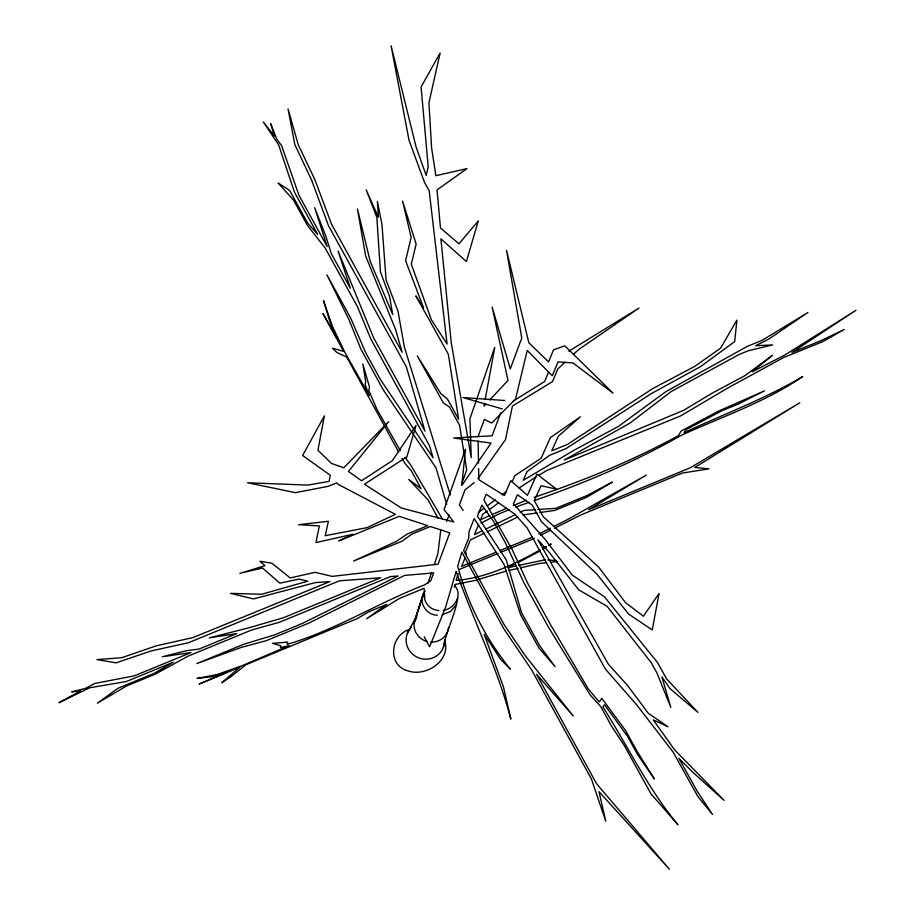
<?xml version="1.0" encoding="UTF-8"?>
<svg xmlns="http://www.w3.org/2000/svg" width="915" height="915" viewBox="0 0 915 915"><rect width="100%" height="100%" fill="white"/><g stroke="black" fill="none" stroke-linecap="round" stroke-linejoin="round"><path stroke-width="1.37" d="M457.82 597.575C455.396 614.583 446.383 630.344 443.363 647.397M425.235 591.079C417.114 600.446 425.498 615.326 437.381 615.166M424.583 594.373C423.119 602.825 430.713 610.202 438.868 610.488M440.778 529.979L437.919 553.712L434.316 564.395M484.458 403.378L483.944 406.18L485.865 404.121M485.236 399.18L494.752 347.357L469.933 418.681L471.225 457.637L451.244 342.633L440.881 238.838L466.387 261.541L478.316 220.858L458.964 243.813L440.47 227.972L437.027 189.874L466.993 168.6L435.883 175.703L431.617 148.047L428.929 102.8L440.126 52.967L421.083 86.971L428.197 166.793L426.161 175.394L416.131 147.121L391.071 45.75L409.005 140.155L424.503 182.405L429.192 190.732L447.08 344.051L431.4 319.85L411.293 264.172L416.142 244.099L402.543 201.014L411.144 237.34L405.608 260.775L423.611 307.84L415.868 295.888L448.304 354.185L458.632 419.242L447.446 399.043L440.79 393.564L417.32 355.924L443.272 402.806L449.471 407.026L459.593 425.315L466.696 470.036L461.377 484.595M454.195 587.178L454.972 584.479L474.496 580.59L505.858 571.2M458.129 573.545L456.162 580.373C486.551 577.903 513.795 564.475 540.033 549.961M422.135 597.964L414.118 623.149L423.428 593.869L415.158 618.883L407.358 633.34M415.387 620.45L416.737 616.447M428.014 583.084L431.617 572.401M446.714 521.424L449.071 514.962M477.996 436.787L484.332 419.39L491.687 423.027L515.557 399.043L527.212 350.456L552.271 375.768L558.07 361.905L572.95 362.935L613.039 393.141L564.807 345.836L553.518 349.85L548.588 361.894L528.847 342.805L506.533 250.367L521.767 338.024L510.273 368.905L492.156 307.143L507.997 380.446L489.719 400.004M500.779 412.757L492.041 435.78L453.691 438.033L491.092 443.089L461.789 485.556L465.518 449.185L444.061 509.609L453.806 522.008L401.25 507.951L364.433 484.207L406.878 456.894L416.05 425.349L392.306 460.691L361.551 480.752L348.455 471.442L388.669 421.655L343.766 467.782L331.539 463.459L317.928 450.317L324.368 415.868L302.636 455.476L330.315 475.308L329.045 481.404L307.852 485.087L247.553 482.765L295.488 492.647L328.028 486.368L336.846 482.823L338.218 484.401L395.417 514.333L367.132 527.623L325.26 535.698L328.382 521.275L298.576 524.695L319.369 525.919L315.938 542.572L352.996 534.269L338.847 540.902L399.295 516.335L427.751 525.645L407.232 534.028L396.321 541.428L353.602 561.032L401.868 541.303L411.853 534.086L430.382 526.514L449.757 532.85L438.079 564.212L332.202 576.381L315.046 572.321L290.204 577.96L271.938 563.217L259.952 561.261L264.984 565.687L239.924 573.328L262.491 568.032L279.864 583.175L299.102 579.069L307.726 581.197L261.621 594.258L230.5 593.355L253.535 598.925L315.137 582.638L330.006 581.528L192.974 637.583L156.271 645.841L121.695 657.713L96.921 659.601L116.079 662.86L151.124 650.942L188.444 642.73L339.408 580.831L380.651 577.754L283.261 617.808L249.04 627.747L209.283 637.881L236.676 633.592L199.024 649.067L186.649 650.645L162.378 656.753L191.018 652.544L134.311 675.842L94.657 683.505L85.301 688.446L71.725 691.854L80.634 690.917L58.995 702.697L89.59 687.794L126.339 681.526L173.278 662.22L154.361 673.291L118.001 688.252L97.402 703.178L126.533 685.976L155.047 674.241L188.044 656.158L251.648 630L279.452 622.269L390.488 576.576L398.071 575.958L302.648 623.309L274.626 634.873L243.642 644.286L196.794 663.592L241.171 647.443L266.334 640.649L309.007 623.046L404.579 575.421L433.699 572.904L430.748 580.853L424.366 584.982C377.872 602.939 335.267 630.321 287.264 644.343L287.699 642.09L272.441 643.348L280.699 645.738L280.345 647.626L289.083 645.635L242.201 665.674L216.912 674.595L197.068 678.415L211.491 676.78L226.222 672.502L199.15 684.065L239.844 667.218L221.624 682.807L229.654 677.672L246.032 664.656L357.296 618.586L368.665 611.895L386.816 604.38L366.606 618.757L399.237 598.57L424.08 588.288L424.606 598.261M465.106 557.784L461.606 566.419L495.758 552.305M478.648 524.375L474.485 534.6L482.102 530.883M548.68 371.787L544.654 381.509L513.201 401.079M512.125 482.033L514.836 475.663L541.177 458.209L550.327 437.69L580.339 416.794L558.287 436.318L551.699 450.832L567.369 444.461L652.464 388.761L694.565 366.48L720.665 348.089L736.884 320.101L734.699 341.57L700.799 366.457L651.251 393.656L565.847 448.693L549.686 455.258L527.029 471.602L523.243 480.295L574.414 450.031L618.323 426.493L665.731 391.734L747.315 346.339L762.184 340.323L807.934 312.484L768.097 339.522L755.641 345.71L772.672 344.921L748.356 350.719L739.194 354.425L671.084 391.597L629.943 423.119L564.303 460.051L683.585 410.343L712.465 392.981L744.879 375.71L772.5 355.283L752.324 371.753L785.081 354.894L856.005 310.276L791.955 352.447L821.087 340.62L844.19 329.48L822.905 341.581L783.583 357.559L727.688 388.074L680.6 415.936L546.793 470.493L538.683 475.331M456.516 604.449L450.763 611.312L442.094 614.926M477.904 478.694L505.515 439.543L512.411 406.077L552.5 381.612L557.864 368.871L565.138 362.111M573.453 354.38L578.646 349.541L638.99 308.046L568.89 351.177M474.233 482.605L465.003 489.834L459.376 504.966L463.184 510.501M478.328 512.572L483.978 508.34M487.375 505.801L495.301 499.865M502.095 494.775L506.613 491.389M487.26 511.073L482.697 514.367L480.547 519.686L489.639 515.625M489.536 509.426L498.641 502.827M519.137 487.992L536.373 476.704M540.353 550.887L517.776 562.736M542.755 549.355L546.358 547.056M548.76 545.523L551.162 543.99L548.691 545.317M408.994 629.589C389.893 635.685 387.251 666.2 408.582 671.038C426.699 676.986 451.53 660.047 444.564 639.997M542.515 548.634L546.221 546.644M481.096 523.106L498.183 514.219L509.552 509.563M538.924 533.994L550.338 528.23M554.147 526.308L569.359 518.622L646.333 475.079L588.528 509.804L689.956 467.931L799.79 402.794L694.702 467.462L709.011 468.846L682.35 473.055L580.487 515.134L554.399 528.31M540.731 535.218L550.67 530.197M515.237 563.995L507.619 567.769L515.969 565.985M485.911 529.03L515.111 514.779M520.189 512.309L523.998 510.444L535.092 509.712M484.79 532.988L470.333 539.987L465.552 551.871L466.364 554.673M487.34 531.752L517.856 516.975M492.236 514.47L506.613 508.294M499.704 550.67L532.541 537.105M459.307 569.45L498.069 553.426M500.665 552.351L534.52 538.352M513.189 505.595L526.354 500.196M515.866 506.967L529.053 502.335M534.429 500.574C584.902 482.971 634.758 461.846 681.195 435.346C722.141 416.6 765.272 402.28 802.672 376.58C764.951 398.963 723.788 414.129 684.168 432.601L685.873 429.741L721.969 410.709L738.382 403.995L764.471 390.842L718.424 411.178L681.126 431.022L678.381 435.689C632.574 460.703 583.667 480.672 534.2 497.325M443.283 610.259C454.412 609.138 463.036 594.899 454.789 585.737M508.568 570.583L518.05 568.398M520.761 567.78L539.736 563.411L546.587 562.656M518.748 565.39L545.18 559.763M523.06 514.928L536.899 512.96M539.656 512.56L554.879 510.387L586.424 497.405L612.295 482.091L587.51 495.312L555.885 508.328L537.86 509.529M550.704 562.21L557.555 561.455M504.828 400.496L462.979 397.545L502.232 408.913M547.925 559.969L556.171 560.586M405.025 457.34L410.675 464.957L442.391 518.999M400.29 450.672L376.728 408.891L368.802 390.339L369.523 387.171L362.843 363.964L365.714 381.829L365.108 384.529L369.248 395.635L344.944 352.55L332.465 326.381L323.487 300.578L329.732 321.257L336.766 338.035L322.995 313.616L343.605 351.337L332.419 348.192L336.926 352.538L346.774 357.113L398.677 452.056M438.079 518.233L427.957 499.727L408.799 479.46L421.106 488.69L411.373 470.893L404.819 463.299L402.085 458.301M424.183 636.749L429.593 646.768L445.422 607.732L456.15 571.406C473.718 620.885 497.52 668.099 510.844 719.11L503.49 687.074L484.161 634.312L500.494 659.189L510.284 669.162C485.625 638.373 467.862 604.346 457.706 566.133L461.846 552.111L503.982 629.062L531.398 669.46L591.422 779.02L605.741 821.132L598.993 791.647L669.425 869.25L596.523 783.652L536.567 674.275L573.27 715.976L525.256 655.735L504.131 624.625L463.642 550.704L468.72 537.986L469.052 531.546L474.187 518.588L503.925 564.12L520.566 614.674L538.752 647.74L555.028 666.577L539.793 645.887L521.561 612.73L506.178 559.751L477.413 516.186L481.873 505.103L493.345 521.035L505.446 542.961L523.86 582.615L548.657 627.553L590.072 694.84L600.709 706.529L611.758 726.521L624.316 745.599L650.954 793.785L677.958 824.781C648.049 788.707 627.85 746.297 602.905 706.918L604.495 704.733L627.53 736.369L637.595 754.555L654.397 778.997L637.309 751.718L625.62 730.593L601.807 698.339L599.233 701.954L588.254 688.926L550.819 625.151L527.806 583.473L512.114 549.435L483.909 499.979L486.231 494.18L514.768 514.116L526.937 527.623L605.49 669.208L636.394 704.47L673.12 752.073L697.973 796.713L712.522 814.487L697.276 791.338L678.85 758.261L693.193 772.626L724.039 800.351L674.618 749.854L653.241 719.899L667.996 726.739L648.392 713.403L627.427 685.324L608.441 664.301L537.837 539.724L548.897 551.997L578.772 589.878L607.137 606.348L651.137 662.574L656.798 672.697L670.855 707.398L661.865 676.871L669.929 688.538L697.916 712.362L666.658 678.941L657.428 662.449L604.46 596.82L572.275 575.077L545.191 539.45L513.464 503.788L517.433 494.718L532.175 505.023L541.474 521.733L596.82 573.991L628.536 613.999L652.246 629.943L659.052 593.492L643.394 616.207L625.414 602.562L598.696 567.117L543.27 516.712L534.246 500.516L541.062 485.728L556.514 489.148L536.945 474.153L527.429 495.335L510.742 480.615L504.44 495.541L478.877 479.735L478.648 468.652M450.283 494.912L404.35 346.945L398.002 311.226L386.084 279.91L381.955 224.347L377.392 201.426L378.433 217.29L366.149 189.748L376.82 217.267L380.468 271.949L389.584 296.551L392.729 314.566L370.152 261.221L357.445 208.963L365.657 256.04L395.532 329.389L402.154 352.286L331.527 224.175L314.783 179.431L298.233 144.707L288.042 108.931L294.813 144.524L311.523 179.889L328.474 225.673L406.351 366.801L424.972 431.137L373.526 337.646L338.093 251.042L350.365 288.248L331.264 253.558L325.866 236.276L314.657 207.705L327.193 246.558L298.976 195.318L281.58 145.577L276.788 139.206L270.726 123.674L274.397 136.026L263.303 121.958L278.618 144.822L294.493 192.264L317.734 234.514L307.543 222.974L289.632 190.389L278.069 182.943L293.521 200.088L307.6 225.685L325.122 247.931L357.41 306.582L370.861 339.076L429.558 445.822L433.035 457.706L380.365 379.45L365.794 352.916L350.674 318.077L326.907 274.797L348.89 319.472L360.945 349.198L383.111 389.618L436.032 467.92L446.714 504.428M478.076 440.938L478.534 463.104M448.613 627.278A17.408 16.79 22 0 1 430.805 642.101M427.442 641.587A17.408 16.79 22 0 1 416.668 615.944M444.576 640.203A19.329 18.677 22.1 0 1 418.567 657.816A19.329 18.677 22.1 0 1 411.338 627.221"/></g></svg>
